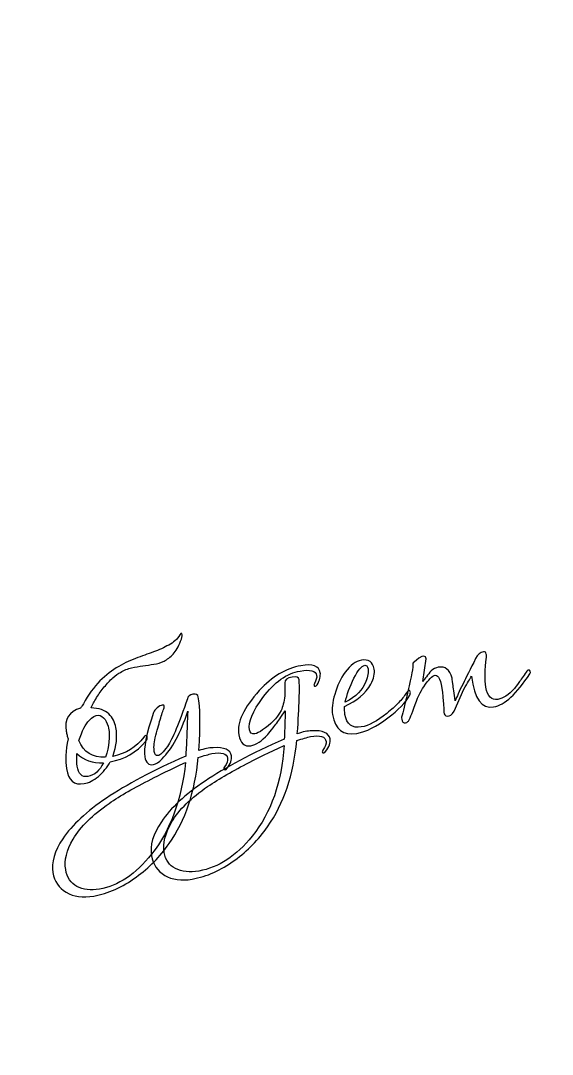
# Model space of a CAD drawing. Header units: centimetres. Extents: x -32 to 84, y -99 to 5.
# Drawn here: x 21.15 to 22.432, y -79.584 to -77.089 of the extents above; entities that cross this region are included whole.
import ezdxf

# ---------------------------------------------------------------- set-up
doc = ezdxf.new("R2010")
doc.units = ezdxf.units.CM
doc.header["$MEASUREMENT"] = 0
doc.layers.add('layer 1', color=7, linetype='Continuous')

msp = doc.modelspace()

# ---------------------------------------------------------------- linework, layer by layer
at = {"layer": 'layer 1', "color": 250, "lineweight": 18}
for points in [[(17.4213, -65.57406), (17.4213, -65.57406), (36.4213, -65.57406), (36.4213, -65.57406), (36.4213, -65.57406), (36.4213, -65.57406), (36.4213, -84.57406), (36.4213, -84.57406), (36.4213, -84.57406), (36.4213, -84.57406), (17.4213, -84.57406), (17.4213, -84.57406), (17.4213, -84.57406), (17.4213, -84.57406), (17.4213, -65.57406), (17.4213, -65.57406)], [(18.4652, -75.97096), (18.4652, -75.97096), (25.36394, -74.78464), (25.36394, -74.78464), (25.36394, -74.78464), (25.36394, -74.78464), (26.71974, -82.66892), (26.71974, -82.66892), (26.71974, -82.66892), (26.71974, -82.66892), (19.821, -83.85524), (19.821, -83.85524), (19.821, -83.85524), (19.821, -83.85524), (18.4652, -75.97096), (18.4652, -75.97096)], [(19.04972, -76.41979), (19.04972, -76.41979), (24.96293, -75.40294), (24.96293, -75.40294), (24.96293, -75.40294), (24.96293, -75.40294), (25.97978, -81.31615), (25.97978, -81.31615), (25.97978, -81.31615), (25.97978, -81.31615), (20.06657, -82.333), (20.06657, -82.333), (20.06657, -82.333), (20.06657, -82.333), (19.04972, -76.41979), (19.04972, -76.41979)]]:
    msp.add_open_spline(points, degree=3, knots=[0, 0, 0, 0, 0.2, 0.2, 0.2, 0.2, 0.4, 0.4, 0.4, 0.4, 0.6, 0.6, 0.6, 0.6, 1, 1, 1, 1], dxfattribs=at)
at = {"layer": 'layer 1', "color": 250}
for points, knots in [([(21.31944, -78.74807), (21.33843, -78.74879), (21.3526, -78.7537), (21.36196, -78.76279), (21.36196, -78.76279), (21.37132, -78.77187), (21.37709, -78.78277), (21.37927, -78.79545), (21.37927, -78.79545), (21.38315, -78.81799), (21.38085, -78.84051), (21.37238, -78.863), (21.37238, -78.863), (21.37238, -78.863), (21.3717, -78.86529), (21.3717, -78.86529), (21.3717, -78.86529), (21.40428, -78.8586), (21.42917, -78.84308), (21.44638, -78.81872), (21.44638, -78.81872), (21.44783, -78.81666), (21.44945, -78.81548), (21.4512, -78.81517), (21.4512, -78.81517), (21.45332, -78.81481), (21.45459, -78.81586), (21.45502, -78.81833), (21.45502, -78.81833), (21.45562, -78.82185), (21.45437, -78.82515), (21.45128, -78.82821), (21.45128, -78.82821), (21.42914, -78.85559), (21.40064, -78.87228), (21.36577, -78.87828), (21.36577, -78.87828), (21.35832, -78.8919), (21.34872, -78.90361), (21.33699, -78.91342), (21.33699, -78.91342), (21.32527, -78.92323), (21.31376, -78.92911), (21.30249, -78.93105), (21.30249, -78.93105), (21.27853, -78.93517), (21.26449, -78.92308), (21.26035, -78.89478), (21.26035, -78.89478), (21.25714, -78.87611), (21.25828, -78.85216), (21.26377, -78.82292), (21.26377, -78.82292), (21.26293, -78.82017), (21.26215, -78.81722), (21.26143, -78.81408), (21.26143, -78.81408), (21.2607, -78.81093), (21.26007, -78.80778), (21.25953, -78.80461), (21.25953, -78.80461), (21.2545, -78.77537), (21.26599, -78.75671), (21.29396, -78.74864), (21.29396, -78.74864), (21.29543, -78.74657), (21.29665, -78.74473), (21.29764, -78.74312), (21.29764, -78.74312), (21.29863, -78.74149), (21.29974, -78.74003), (21.30097, -78.73873), (21.30097, -78.73873), (21.31301, -78.71599), (21.32633, -78.69747), (21.34092, -78.68318), (21.34092, -78.68318), (21.3555, -78.66888), (21.37055, -78.65722), (21.38604, -78.64821), (21.38604, -78.64821), (21.40154, -78.6392), (21.4169, -78.63203), (21.43212, -78.62669), (21.43212, -78.62669), (21.44735, -78.62135), (21.4616, -78.61618), (21.47488, -78.61118), (21.47488, -78.61118), (21.48816, -78.60617), (21.50016, -78.60049), (21.51085, -78.59411), (21.51085, -78.59411), (21.52154, -78.58773), (21.52994, -78.57913), (21.53605, -78.56828), (21.53605, -78.56828), (21.53805, -78.56721), (21.53914, -78.5683), (21.53933, -78.57153), (21.53933, -78.57153), (21.53952, -78.57476), (21.53826, -78.58005), (21.53554, -78.58742), (21.53554, -78.58742), (21.53019, -78.60066), (21.52417, -78.61095), (21.51745, -78.61828), (21.51745, -78.61828), (21.51072, -78.62559), (21.50343, -78.63119), (21.49559, -78.63509), (21.49559, -78.63509), (21.48773, -78.63897), (21.47948, -78.64157), (21.47081, -78.64288), (21.47081, -78.64288), (21.46215, -78.64419), (21.4533, -78.64544), (21.44426, -78.64663), (21.44426, -78.64663), (21.43521, -78.64783), (21.42616, -78.64947), (21.41709, -78.65157), (21.41709, -78.65157), (21.40802, -78.65368), (21.39921, -78.65728), (21.39066, -78.66237), (21.39066, -78.66237), (21.38491, -78.66482), (21.3786, -78.66926), (21.37173, -78.6757), (21.37173, -78.6757), (21.36487, -78.68214), (21.35805, -78.68947), (21.35131, -78.6977), (21.35131, -78.6977), (21.34456, -78.70593), (21.33834, -78.71454), (21.33262, -78.7235), (21.33262, -78.7235), (21.32691, -78.73245), (21.32252, -78.74064), (21.31944, -78.74807)], [0, 0, 0, 0, 0.027027, 0.027027, 0.027027, 0.027027, 0.0540541, 0.0540541, 0.0540541, 0.0540541, 0.0810811, 0.0810811, 0.0810811, 0.0810811, 0.1081081, 0.1081081, 0.1081081, 0.1081081, 0.1351351, 0.1351351, 0.1351351, 0.1351351, 0.1621622, 0.1621622, 0.1621622, 0.1621622, 0.1891892, 0.1891892, 0.1891892, 0.1891892, 0.2162162, 0.2162162, 0.2162162, 0.2162162, 0.2432432, 0.2432432, 0.2432432, 0.2432432, 0.2702703, 0.2702703, 0.2702703, 0.2702703, 0.2972973, 0.2972973, 0.2972973, 0.2972973, 0.3243243, 0.3243243, 0.3243243, 0.3243243, 0.3513514, 0.3513514, 0.3513514, 0.3513514, 0.3783784, 0.3783784, 0.3783784, 0.3783784, 0.4054054, 0.4054054, 0.4054054, 0.4054054, 0.4324324, 0.4324324, 0.4324324, 0.4324324, 0.4594595, 0.4594595, 0.4594595, 0.4594595, 0.4864865, 0.4864865, 0.4864865, 0.4864865, 0.5135135, 0.5135135, 0.5135135, 0.5135135, 0.5405405, 0.5405405, 0.5405405, 0.5405405, 0.5675676, 0.5675676, 0.5675676, 0.5675676, 0.5945946, 0.5945946, 0.5945946, 0.5945946, 0.6216216, 0.6216216, 0.6216216, 0.6216216, 0.6486486, 0.6486486, 0.6486486, 0.6486486, 0.6756757, 0.6756757, 0.6756757, 0.6756757, 0.7027027, 0.7027027, 0.7027027, 0.7027027, 0.7297297, 0.7297297, 0.7297297, 0.7297297, 0.7567568, 0.7567568, 0.7567568, 0.7567568, 0.7837838, 0.7837838, 0.7837838, 0.7837838, 0.8108108, 0.8108108, 0.8108108, 0.8108108, 0.8378378, 0.8378378, 0.8378378, 0.8378378, 0.8648649, 0.8648649, 0.8648649, 0.8648649, 0.8918919, 0.8918919, 0.8918919, 0.8918919, 0.9189189, 0.9189189, 0.9189189, 0.9189189, 0.9459459, 0.9459459, 0.9459459, 0.9459459, 1, 1, 1, 1]), ([(22.37805, -78.66558), (22.34657, -78.71452), (22.31744, -78.74128), (22.29067, -78.74589), (22.29067, -78.74589), (22.26179, -78.75085), (22.24412, -78.72615), (22.23767, -78.67177), (22.23767, -78.67177), (22.23563, -78.67466), (22.23314, -78.67863), (22.2302, -78.68366), (22.2302, -78.68366), (22.22725, -78.68871), (22.22357, -78.69523), (22.21914, -78.70324), (22.21914, -78.70324), (22.21914, -78.70324), (22.19562, -78.75625), (22.19562, -78.75625), (22.19562, -78.75625), (22.19026, -78.76515), (22.18476, -78.769), (22.17911, -78.76779), (22.17911, -78.76779), (22.17323, -78.76736), (22.17051, -78.76419), (22.17095, -78.75832), (22.17095, -78.75832), (22.17095, -78.75832), (22.17052, -78.75259), (22.16963, -78.74113), (22.16963, -78.74113), (22.16936, -78.73538), (22.16899, -78.73), (22.1685, -78.72502), (22.1685, -78.72502), (22.16799, -78.72002), (22.16756, -78.71538), (22.16718, -78.71109), (22.16718, -78.71109), (22.16363, -78.68197), (22.15779, -78.6681), (22.14969, -78.66949), (22.14969, -78.66949), (22.143, -78.67065), (22.13388, -78.67982), (22.12233, -78.69704), (22.12233, -78.69704), (22.11446, -78.70819), (22.10635, -78.72536), (22.098, -78.74856), (22.098, -78.74856), (22.09066, -78.76905), (22.08601, -78.78), (22.08407, -78.78141), (22.08407, -78.78141), (22.08214, -78.78284), (22.08012, -78.78373), (22.07801, -78.7841), (22.07801, -78.7841), (22.07308, -78.78495), (22.07003, -78.78202), (22.06888, -78.77532), (22.06888, -78.77532), (22.06852, -78.77322), (22.06842, -78.77159), (22.0686, -78.77048), (22.0686, -78.77048), (22.07015, -78.76477), (22.07221, -78.75671), (22.07477, -78.7463), (22.07477, -78.7463), (22.07733, -78.73588), (22.0804, -78.72311), (22.08396, -78.70799), (22.08396, -78.70799), (22.09288, -78.67128), (22.09671, -78.64923), (22.09543, -78.64182), (22.09543, -78.64182), (22.09612, -78.63954), (22.10115, -78.63504), (22.11052, -78.62835), (22.11052, -78.62835), (22.12089, -78.62113), (22.12676, -78.62157), (22.12815, -78.62968), (22.12815, -78.62968), (22.12815, -78.62968), (22.12015, -78.68437), (22.12015, -78.68437), (22.12015, -78.68437), (22.12248, -78.68106), (22.12536, -78.67721), (22.12878, -78.67282), (22.12878, -78.67282), (22.13219, -78.66842), (22.13601, -78.66369), (22.1402, -78.65861), (22.1402, -78.65861), (22.14523, -78.65411), (22.15092, -78.65133), (22.15727, -78.65024), (22.15727, -78.65024), (22.17382, -78.64739), (22.18491, -78.656), (22.19053, -78.67606), (22.19053, -78.67606), (22.1906, -78.67642), (22.19123, -78.68111), (22.19242, -78.69016), (22.19242, -78.69016), (22.19361, -78.69921), (22.1954, -78.71277), (22.19779, -78.73085), (22.19779, -78.73085), (22.20579, -78.71207), (22.22228, -78.67823), (22.24723, -78.62932), (22.24723, -78.62932), (22.25212, -78.61978), (22.25845, -78.61434), (22.26619, -78.61301), (22.26619, -78.61301), (22.27007, -78.61234), (22.27237, -78.61412), (22.27309, -78.61835), (22.27309, -78.61835), (22.27327, -78.6194), (22.27337, -78.62048), (22.27338, -78.62157), (22.27338, -78.62157), (22.27338, -78.62265), (22.27333, -78.62393), (22.27321, -78.6254), (22.27321, -78.6254), (22.2695, -78.6565), (22.26913, -78.68069), (22.2721, -78.69795), (22.2721, -78.69795), (22.27597, -78.72049), (22.28566, -78.73043), (22.30116, -78.72777), (22.30116, -78.72777), (22.31384, -78.72559), (22.32702, -78.71679), (22.34069, -78.70139), (22.34069, -78.70139), (22.34309, -78.69843), (22.3467, -78.69364), (22.35154, -78.68701), (22.35154, -78.68701), (22.35638, -78.68037), (22.36228, -78.67192), (22.36921, -78.66166), (22.36921, -78.66166), (22.37126, -78.65877), (22.37316, -78.65717), (22.37492, -78.65687), (22.37492, -78.65687), (22.37633, -78.65663), (22.37758, -78.6575), (22.37863, -78.6595), (22.37863, -78.6595), (22.3797, -78.66149), (22.37951, -78.66352), (22.37805, -78.66558)], [0, 0, 0, 0, 0.0232558, 0.0232558, 0.0232558, 0.0232558, 0.0465116, 0.0465116, 0.0465116, 0.0465116, 0.0697674, 0.0697674, 0.0697674, 0.0697674, 0.0930233, 0.0930233, 0.0930233, 0.0930233, 0.1162791, 0.1162791, 0.1162791, 0.1162791, 0.1395349, 0.1395349, 0.1395349, 0.1395349, 0.1627907, 0.1627907, 0.1627907, 0.1627907, 0.1860465, 0.1860465, 0.1860465, 0.1860465, 0.2093023, 0.2093023, 0.2093023, 0.2093023, 0.2325581, 0.2325581, 0.2325581, 0.2325581, 0.255814, 0.255814, 0.255814, 0.255814, 0.2790698, 0.2790698, 0.2790698, 0.2790698, 0.3023256, 0.3023256, 0.3023256, 0.3023256, 0.3255814, 0.3255814, 0.3255814, 0.3255814, 0.3488372, 0.3488372, 0.3488372, 0.3488372, 0.372093, 0.372093, 0.372093, 0.372093, 0.3953488, 0.3953488, 0.3953488, 0.3953488, 0.4186047, 0.4186047, 0.4186047, 0.4186047, 0.4418605, 0.4418605, 0.4418605, 0.4418605, 0.4651163, 0.4651163, 0.4651163, 0.4651163, 0.4883721, 0.4883721, 0.4883721, 0.4883721, 0.5116279, 0.5116279, 0.5116279, 0.5116279, 0.5348837, 0.5348837, 0.5348837, 0.5348837, 0.5581395, 0.5581395, 0.5581395, 0.5581395, 0.5813953, 0.5813953, 0.5813953, 0.5813953, 0.6046512, 0.6046512, 0.6046512, 0.6046512, 0.627907, 0.627907, 0.627907, 0.627907, 0.6511628, 0.6511628, 0.6511628, 0.6511628, 0.6744186, 0.6744186, 0.6744186, 0.6744186, 0.6976744, 0.6976744, 0.6976744, 0.6976744, 0.7209302, 0.7209302, 0.7209302, 0.7209302, 0.744186, 0.744186, 0.744186, 0.744186, 0.7674419, 0.7674419, 0.7674419, 0.7674419, 0.7906977, 0.7906977, 0.7906977, 0.7906977, 0.8139535, 0.8139535, 0.8139535, 0.8139535, 0.8372093, 0.8372093, 0.8372093, 0.8372093, 0.8604651, 0.8604651, 0.8604651, 0.8604651, 0.8837209, 0.8837209, 0.8837209, 0.8837209, 0.9069767, 0.9069767, 0.9069767, 0.9069767, 0.9302326, 0.9302326, 0.9302326, 0.9302326, 0.9534884, 0.9534884, 0.9534884, 0.9534884, 1, 1, 1, 1]), ([(22.08833, -78.71758), (22.07831, -78.73526), (22.06078, -78.75351), (22.03572, -78.77232), (22.03572, -78.77232), (22.00816, -78.79339), (21.9831, -78.80585), (21.96056, -78.80973), (21.96056, -78.80973), (21.9278, -78.81536), (21.90833, -78.80021), (21.90215, -78.76429), (21.90215, -78.76429), (21.89991, -78.75125), (21.90164, -78.735), (21.90737, -78.71552), (21.90737, -78.71552), (21.9129, -78.69498), (21.92127, -78.67722), (21.93247, -78.66224), (21.93247, -78.66224), (21.94514, -78.64519), (21.95816, -78.63551), (21.97154, -78.63321), (21.97154, -78.63321), (21.98916, -78.63018), (21.99945, -78.6373), (22.00242, -78.65456), (22.00242, -78.65456), (22.00424, -78.66513), (22.0016, -78.67718), (21.9945, -78.69074), (21.9945, -78.69074), (21.98174, -78.7136), (21.96053, -78.73158), (21.93087, -78.74465), (21.93087, -78.74465), (21.93049, -78.75089), (21.93087, -78.75735), (21.93202, -78.76404), (21.93202, -78.76404), (21.93614, -78.78799), (21.9493, -78.79807), (21.9715, -78.79425), (21.9715, -78.79425), (21.98911, -78.79122), (22.0097, -78.78025), (22.03329, -78.76132), (22.03329, -78.76132), (22.04411, -78.75256), (22.05338, -78.74417), (22.06106, -78.73614), (22.06106, -78.73614), (22.06875, -78.72811), (22.075, -78.72023), (22.07984, -78.71251), (22.07984, -78.71251), (22.08533, -78.70431), (22.08861, -78.70338), (22.0897, -78.70973), (22.0897, -78.70973), (22.09006, -78.71184), (22.08961, -78.71446), (22.08833, -78.71758)], [0, 0, 0, 0, 0.0588235, 0.0588235, 0.0588235, 0.0588235, 0.1176471, 0.1176471, 0.1176471, 0.1176471, 0.1764706, 0.1764706, 0.1764706, 0.1764706, 0.2352941, 0.2352941, 0.2352941, 0.2352941, 0.2941176, 0.2941176, 0.2941176, 0.2941176, 0.3529412, 0.3529412, 0.3529412, 0.3529412, 0.4117647, 0.4117647, 0.4117647, 0.4117647, 0.4705882, 0.4705882, 0.4705882, 0.4705882, 0.5294118, 0.5294118, 0.5294118, 0.5294118, 0.5882353, 0.5882353, 0.5882353, 0.5882353, 0.6470588, 0.6470588, 0.6470588, 0.6470588, 0.7058824, 0.7058824, 0.7058824, 0.7058824, 0.7647059, 0.7647059, 0.7647059, 0.7647059, 0.8235294, 0.8235294, 0.8235294, 0.8235294, 0.8823529, 0.8823529, 0.8823529, 0.8823529, 1, 1, 1, 1]), ([(21.86476, -78.69238), (21.86331, -78.69444), (21.86204, -78.69556), (21.86098, -78.69574), (21.86098, -78.69574), (21.85888, -78.69611), (21.85764, -78.69523), (21.85727, -78.69312), (21.85727, -78.69312), (21.85715, -78.69242), (21.85746, -78.6911), (21.85822, -78.68915), (21.85822, -78.68915), (21.86271, -78.68148), (21.86449, -78.67502), (21.86358, -78.66973), (21.86358, -78.66973), (21.86164, -78.65845), (21.84835, -78.65494), (21.82369, -78.65918), (21.82369, -78.65918), (21.79199, -78.66463), (21.76209, -78.68591), (21.73402, -78.72302), (21.73402, -78.72302), (21.70935, -78.75664), (21.69861, -78.78279), (21.70182, -78.80146), (21.70182, -78.80146), (21.70309, -78.80885), (21.70742, -78.81192), (21.71482, -78.81064), (21.71482, -78.81064), (21.7194, -78.80985), (21.72558, -78.8068), (21.73337, -78.80147), (21.73337, -78.80147), (21.75229, -78.78915), (21.76716, -78.77335), (21.77799, -78.75408), (21.77799, -78.75408), (21.78207, -78.74613), (21.78494, -78.73439), (21.78662, -78.71886), (21.78662, -78.71886), (21.78751, -78.70711), (21.78751, -78.69659), (21.78664, -78.68731), (21.78664, -78.68731), (21.7869, -78.68037), (21.79284, -78.6759), (21.80447, -78.67391), (21.80447, -78.67391), (21.81538, -78.67203), (21.82101, -78.67414), (21.82133, -78.68026), (21.82133, -78.68026), (21.8222, -78.68954), (21.82233, -78.70502), (21.8217, -78.72671), (21.8217, -78.72671), (21.82108, -78.7484), (21.81953, -78.77631), (21.81707, -78.81046), (21.81707, -78.81046), (21.83044, -78.80599), (21.842, -78.80364), (21.85175, -78.80342), (21.85175, -78.80342), (21.87872, -78.80204), (21.89345, -78.80857), (21.89594, -78.82302), (21.89594, -78.82302), (21.89745, -78.83182), (21.89377, -78.84207), (21.8849, -78.85375), (21.8849, -78.85375), (21.88372, -78.8554), (21.88243, -78.85635), (21.88103, -78.85659), (21.88103, -78.85659), (21.87891, -78.85695), (21.8777, -78.85626), (21.8774, -78.85449), (21.8774, -78.85449), (21.87716, -78.85308), (21.87762, -78.85156), (21.87879, -78.8499), (21.87879, -78.8499), (21.88503, -78.84193), (21.88765, -78.83496), (21.88662, -78.82897), (21.88662, -78.82897), (21.88462, -78.81735), (21.872, -78.81353), (21.84875, -78.81753), (21.84875, -78.81753), (21.84493, -78.81855), (21.84025, -78.81981), (21.83471, -78.82131), (21.83471, -78.82131), (21.82916, -78.8228), (21.82278, -78.82472), (21.81557, -78.82705), (21.81557, -78.82705), (21.80835, -78.90952), (21.78491, -78.97884), (21.74524, -79.03499), (21.74524, -79.03499), (21.72349, -79.06665), (21.69709, -79.0935), (21.66606, -79.11551), (21.66606, -79.11551), (21.63257, -79.14014), (21.5984, -79.15545), (21.56352, -79.16144), (21.56352, -79.16144), (21.53711, -79.16599), (21.515, -79.16298), (21.49724, -79.15244), (21.49724, -79.15244), (21.47946, -79.14189), (21.46876, -79.12605), (21.46513, -79.10491), (21.46513, -79.10491), (21.46089, -79.08025), (21.46888, -79.05295), (21.48912, -79.023), (21.48912, -79.023), (21.51134, -78.9898), (21.54643, -78.95711), (21.59438, -78.92493), (21.59438, -78.92493), (21.64235, -78.89274), (21.70607, -78.85893), (21.78558, -78.8235), (21.78558, -78.8235), (21.78583, -78.81656), (21.78618, -78.80752), (21.78662, -78.79639), (21.78662, -78.79639), (21.78707, -78.78525), (21.78755, -78.77166), (21.78805, -78.75562), (21.78805, -78.75562), (21.78805, -78.75562), (21.77755, -78.77048), (21.77755, -78.77048), (21.77755, -78.77048), (21.77025, -78.7808), (21.76394, -78.78941), (21.7586, -78.79632), (21.7586, -78.79632), (21.75325, -78.80322), (21.74892, -78.80859), (21.7456, -78.81242), (21.7456, -78.81242), (21.73127, -78.8283), (21.7176, -78.83736), (21.70457, -78.8396), (21.70457, -78.8396), (21.68906, -78.84227), (21.67956, -78.83339), (21.67605, -78.81296), (21.67605, -78.81296), (21.67096, -78.78337), (21.68735, -78.74791), (21.72521, -78.70658), (21.72521, -78.70658), (21.75601, -78.67263), (21.78955, -78.65254), (21.82582, -78.6463), (21.82582, -78.6463), (21.85401, -78.64145), (21.86949, -78.64714), (21.87228, -78.66333), (21.87228, -78.66333), (21.87361, -78.67109), (21.87111, -78.68076), (21.86476, -78.69238)], [0, 0, 0, 0, 0.0217391, 0.0217391, 0.0217391, 0.0217391, 0.0434783, 0.0434783, 0.0434783, 0.0434783, 0.0652174, 0.0652174, 0.0652174, 0.0652174, 0.0869565, 0.0869565, 0.0869565, 0.0869565, 0.1086957, 0.1086957, 0.1086957, 0.1086957, 0.1304348, 0.1304348, 0.1304348, 0.1304348, 0.1521739, 0.1521739, 0.1521739, 0.1521739, 0.173913, 0.173913, 0.173913, 0.173913, 0.1956522, 0.1956522, 0.1956522, 0.1956522, 0.2173913, 0.2173913, 0.2173913, 0.2173913, 0.2391304, 0.2391304, 0.2391304, 0.2391304, 0.2608696, 0.2608696, 0.2608696, 0.2608696, 0.2826087, 0.2826087, 0.2826087, 0.2826087, 0.3043478, 0.3043478, 0.3043478, 0.3043478, 0.326087, 0.326087, 0.326087, 0.326087, 0.3478261, 0.3478261, 0.3478261, 0.3478261, 0.3695652, 0.3695652, 0.3695652, 0.3695652, 0.3913043, 0.3913043, 0.3913043, 0.3913043, 0.4130435, 0.4130435, 0.4130435, 0.4130435, 0.4347826, 0.4347826, 0.4347826, 0.4347826, 0.4565217, 0.4565217, 0.4565217, 0.4565217, 0.4782609, 0.4782609, 0.4782609, 0.4782609, 0.5, 0.5, 0.5, 0.5, 0.5217391, 0.5217391, 0.5217391, 0.5217391, 0.5434783, 0.5434783, 0.5434783, 0.5434783, 0.5652174, 0.5652174, 0.5652174, 0.5652174, 0.5869565, 0.5869565, 0.5869565, 0.5869565, 0.6086957, 0.6086957, 0.6086957, 0.6086957, 0.6304348, 0.6304348, 0.6304348, 0.6304348, 0.6521739, 0.6521739, 0.6521739, 0.6521739, 0.673913, 0.673913, 0.673913, 0.673913, 0.6956522, 0.6956522, 0.6956522, 0.6956522, 0.7173913, 0.7173913, 0.7173913, 0.7173913, 0.7391304, 0.7391304, 0.7391304, 0.7391304, 0.7608696, 0.7608696, 0.7608696, 0.7608696, 0.7826087, 0.7826087, 0.7826087, 0.7826087, 0.8043478, 0.8043478, 0.8043478, 0.8043478, 0.826087, 0.826087, 0.826087, 0.826087, 0.8478261, 0.8478261, 0.8478261, 0.8478261, 0.8695652, 0.8695652, 0.8695652, 0.8695652, 0.8913043, 0.8913043, 0.8913043, 0.8913043, 0.9130435, 0.9130435, 0.9130435, 0.9130435, 0.9347826, 0.9347826, 0.9347826, 0.9347826, 0.9565217, 0.9565217, 0.9565217, 0.9565217, 1, 1, 1, 1]), ([(21.98256, -78.68463), (21.98732, -78.6722), (21.989, -78.66195), (21.9876, -78.65385), (21.9876, -78.65385), (21.98651, -78.6475), (21.98386, -78.6447), (21.97963, -78.64542), (21.97963, -78.64542), (21.97223, -78.6467), (21.9635, -78.65708), (21.95343, -78.67659), (21.95343, -78.67659), (21.94378, -78.69638), (21.93678, -78.71571), (21.9324, -78.7346), (21.9324, -78.7346), (21.95872, -78.72101), (21.97544, -78.70435), (21.98256, -78.68463)], [0, 0, 0, 0, 0.1666667, 0.1666667, 0.1666667, 0.1666667, 0.3333333, 0.3333333, 0.3333333, 0.3333333, 0.5, 0.5, 0.5, 0.5, 0.6666667, 0.6666667, 0.6666667, 0.6666667, 1, 1, 1, 1]), ([(21.55176, -78.72607), (21.5529, -78.72007), (21.55735, -78.7164), (21.5651, -78.71507), (21.5651, -78.71507), (21.57285, -78.71373), (21.57721, -78.71589), (21.57818, -78.72153), (21.57818, -78.72153), (21.58306, -78.74571), (21.58343, -78.78899), (21.57929, -78.85135), (21.57929, -78.85135), (21.59266, -78.84688), (21.60423, -78.84453), (21.61398, -78.84431), (21.61398, -78.84431), (21.64094, -78.84293), (21.65567, -78.84946), (21.65815, -78.86391), (21.65815, -78.86391), (21.65967, -78.87271), (21.65599, -78.88296), (21.64711, -78.89464), (21.64711, -78.89464), (21.64594, -78.89629), (21.64466, -78.89724), (21.64325, -78.89748), (21.64325, -78.89748), (21.64113, -78.89784), (21.63993, -78.89715), (21.63963, -78.89538), (21.63963, -78.89538), (21.63939, -78.89397), (21.63985, -78.89244), (21.64101, -78.89079), (21.64101, -78.89079), (21.64726, -78.88282), (21.64986, -78.87585), (21.64883, -78.86986), (21.64883, -78.86986), (21.64684, -78.85824), (21.63422, -78.85442), (21.61097, -78.85842), (21.61097, -78.85842), (21.60716, -78.85944), (21.60247, -78.86069), (21.59692, -78.8622), (21.59692, -78.8622), (21.59139, -78.86369), (21.585, -78.86561), (21.57779, -78.86794), (21.57779, -78.86794), (21.57057, -78.95041), (21.54713, -79.01973), (21.50746, -79.07588), (21.50746, -79.07588), (21.48571, -79.10754), (21.45931, -79.13439), (21.42828, -79.1564), (21.42828, -79.1564), (21.3948, -79.18103), (21.36062, -79.19633), (21.32574, -79.20233), (21.32574, -79.20233), (21.29933, -79.20687), (21.27723, -79.20387), (21.25946, -79.19333), (21.25946, -79.19333), (21.24168, -79.18278), (21.23098, -79.16694), (21.22735, -79.1458), (21.22735, -79.1458), (21.22311, -79.12114), (21.2311, -79.09384), (21.25134, -79.06389), (21.25134, -79.06389), (21.27356, -79.03069), (21.30865, -78.998), (21.35661, -78.96581), (21.35661, -78.96581), (21.40457, -78.93363), (21.4683, -78.89982), (21.5478, -78.86439), (21.5478, -78.86439), (21.54861, -78.85228), (21.54939, -78.83727), (21.55013, -78.81938), (21.55013, -78.81938), (21.55085, -78.80149), (21.55169, -78.78048), (21.55262, -78.75638), (21.55262, -78.75638), (21.53579, -78.80824), (21.51519, -78.8466), (21.4908, -78.87147), (21.4908, -78.87147), (21.48344, -78.87927), (21.47641, -78.88374), (21.46972, -78.88489), (21.46972, -78.88489), (21.45845, -78.88683), (21.45157, -78.88057), (21.44908, -78.86613), (21.44908, -78.86613), (21.44563, -78.84605), (21.45273, -78.81037), (21.4704, -78.7591), (21.4704, -78.7591), (21.47161, -78.75563), (21.47451, -78.75196), (21.47911, -78.74808), (21.47911, -78.74808), (21.4837, -78.74421), (21.48776, -78.74197), (21.49128, -78.74136), (21.49128, -78.74136), (21.4941, -78.74088), (21.49569, -78.7417), (21.49605, -78.7438), (21.49605, -78.7438), (21.49612, -78.74416), (21.49598, -78.74546), (21.49563, -78.74769), (21.49563, -78.74769), (21.49291, -78.75505), (21.48977, -78.76474), (21.48622, -78.77678), (21.48622, -78.77678), (21.48267, -78.78881), (21.47856, -78.8034), (21.47389, -78.82052), (21.47389, -78.82052), (21.4712, -78.83441), (21.47054, -78.84539), (21.47194, -78.8535), (21.47194, -78.8535), (21.47321, -78.86089), (21.47613, -78.8642), (21.48071, -78.86341), (21.48071, -78.86341), (21.486, -78.8625), (21.4936, -78.85503), (21.50352, -78.841), (21.50352, -78.841), (21.51606, -78.82324), (21.53214, -78.78493), (21.55176, -78.72607)], [0, 0, 0, 0, 0.0263158, 0.0263158, 0.0263158, 0.0263158, 0.0526316, 0.0526316, 0.0526316, 0.0526316, 0.0789474, 0.0789474, 0.0789474, 0.0789474, 0.1052632, 0.1052632, 0.1052632, 0.1052632, 0.1315789, 0.1315789, 0.1315789, 0.1315789, 0.1578947, 0.1578947, 0.1578947, 0.1578947, 0.1842105, 0.1842105, 0.1842105, 0.1842105, 0.2105263, 0.2105263, 0.2105263, 0.2105263, 0.2368421, 0.2368421, 0.2368421, 0.2368421, 0.2631579, 0.2631579, 0.2631579, 0.2631579, 0.2894737, 0.2894737, 0.2894737, 0.2894737, 0.3157895, 0.3157895, 0.3157895, 0.3157895, 0.3421053, 0.3421053, 0.3421053, 0.3421053, 0.3684211, 0.3684211, 0.3684211, 0.3684211, 0.3947368, 0.3947368, 0.3947368, 0.3947368, 0.4210526, 0.4210526, 0.4210526, 0.4210526, 0.4473684, 0.4473684, 0.4473684, 0.4473684, 0.4736842, 0.4736842, 0.4736842, 0.4736842, 0.5, 0.5, 0.5, 0.5, 0.5263158, 0.5263158, 0.5263158, 0.5263158, 0.5526316, 0.5526316, 0.5526316, 0.5526316, 0.5789474, 0.5789474, 0.5789474, 0.5789474, 0.6052632, 0.6052632, 0.6052632, 0.6052632, 0.6315789, 0.6315789, 0.6315789, 0.6315789, 0.6578947, 0.6578947, 0.6578947, 0.6578947, 0.6842105, 0.6842105, 0.6842105, 0.6842105, 0.7105263, 0.7105263, 0.7105263, 0.7105263, 0.7368421, 0.7368421, 0.7368421, 0.7368421, 0.7631579, 0.7631579, 0.7631579, 0.7631579, 0.7894737, 0.7894737, 0.7894737, 0.7894737, 0.8157895, 0.8157895, 0.8157895, 0.8157895, 0.8421053, 0.8421053, 0.8421053, 0.8421053, 0.8684211, 0.8684211, 0.8684211, 0.8684211, 0.8947368, 0.8947368, 0.8947368, 0.8947368, 0.9210526, 0.9210526, 0.9210526, 0.9210526, 0.9473684, 0.9473684, 0.9473684, 0.9473684, 1, 1, 1, 1]), ([(21.3546, -78.86714), (21.36282, -78.84107), (21.36517, -78.81782), (21.36165, -78.79738), (21.36165, -78.79738), (21.36038, -78.78999), (21.35754, -78.78296), (21.35312, -78.77628), (21.35312, -78.77628), (21.34871, -78.7696), (21.34321, -78.7661), (21.33663, -78.76579), (21.33663, -78.76579), (21.33005, -78.76547), (21.32272, -78.76972), (21.31462, -78.77854), (21.31462, -78.77854), (21.30652, -78.78737), (21.29816, -78.80359), (21.28953, -78.8272), (21.28953, -78.8272), (21.30118, -78.85493), (21.32288, -78.86825), (21.3546, -78.86714)], [0, 0, 0, 0, 0.1428571, 0.1428571, 0.1428571, 0.1428571, 0.2857143, 0.2857143, 0.2857143, 0.2857143, 0.4285714, 0.4285714, 0.4285714, 0.4285714, 0.5714286, 0.5714286, 0.5714286, 0.5714286, 0.7142857, 0.7142857, 0.7142857, 0.7142857, 1, 1, 1, 1]), ([(21.28502, -78.8579), (21.28502, -78.8579), (21.28511, -78.85842), (21.28511, -78.85842), (21.28511, -78.85842), (21.28452, -78.87195), (21.28482, -78.88204), (21.28597, -78.88874), (21.28597, -78.88874), (21.28924, -78.90776), (21.29774, -78.91609), (21.31148, -78.91373), (21.31148, -78.91373), (21.32768, -78.91094), (21.34029, -78.89989), (21.3493, -78.88057), (21.3493, -78.88057), (21.32297, -78.88147), (21.30155, -78.87391), (21.28502, -78.8579)], [0, 0, 0, 0, 0.1666667, 0.1666667, 0.1666667, 0.1666667, 0.3333333, 0.3333333, 0.3333333, 0.3333333, 0.5, 0.5, 0.5, 0.5, 0.6666667, 0.6666667, 0.6666667, 0.6666667, 1, 1, 1, 1]), ([(21.78495, -78.83884), (21.74873, -78.85594), (21.72111, -78.86941), (21.70212, -78.87919), (21.70212, -78.87919), (21.68214, -78.88952), (21.66373, -78.89949), (21.64688, -78.90909), (21.64688, -78.90909), (21.63004, -78.9187), (21.61465, -78.92833), (21.60071, -78.93798), (21.60071, -78.93798), (21.58092, -78.95154), (21.56373, -78.96547), (21.54914, -78.97976), (21.54914, -78.97976), (21.53455, -78.99406), (21.52278, -79.00886), (21.5138, -79.0242), (21.5138, -79.0242), (21.49814, -79.05119), (21.49219, -79.0756), (21.49594, -79.09744), (21.49594, -79.09744), (21.49903, -79.11541), (21.50813, -79.12826), (21.52324, -79.136), (21.52324, -79.136), (21.53835, -79.14373), (21.557, -79.1457), (21.5792, -79.14188), (21.5792, -79.14188), (21.62675, -79.13371), (21.6698, -79.10563), (21.70833, -79.05765), (21.70833, -79.05765), (21.754, -79.00047), (21.77954, -78.92754), (21.78495, -78.83884)], [0, 0, 0, 0, 0.0909091, 0.0909091, 0.0909091, 0.0909091, 0.1818182, 0.1818182, 0.1818182, 0.1818182, 0.2727273, 0.2727273, 0.2727273, 0.2727273, 0.3636364, 0.3636364, 0.3636364, 0.3636364, 0.4545455, 0.4545455, 0.4545455, 0.4545455, 0.5454545, 0.5454545, 0.5454545, 0.5454545, 0.6363636, 0.6363636, 0.6363636, 0.6363636, 0.7272727, 0.7272727, 0.7272727, 0.7272727, 0.8181818, 0.8181818, 0.8181818, 0.8181818, 1, 1, 1, 1]), ([(21.54718, -78.87973), (21.51095, -78.89683), (21.48333, -78.91029), (21.46435, -78.92008), (21.46435, -78.92008), (21.44436, -78.93041), (21.42595, -78.94038), (21.40911, -78.94998), (21.40911, -78.94998), (21.39225, -78.95959), (21.37687, -78.96922), (21.36293, -78.97887), (21.36293, -78.97887), (21.34315, -78.99243), (21.32596, -79.00636), (21.31136, -79.02065), (21.31136, -79.02065), (21.29678, -79.03495), (21.285, -79.04975), (21.27603, -79.06508), (21.27603, -79.06508), (21.26036, -79.09208), (21.2544, -79.11649), (21.25816, -79.13833), (21.25816, -79.13833), (21.26143, -79.15736), (21.27048, -79.17094), (21.2853, -79.17909), (21.2853, -79.17909), (21.30011, -79.18724), (21.31827, -79.18946), (21.33976, -79.18577), (21.33976, -79.18577), (21.38485, -79.17801), (21.42678, -79.14978), (21.46554, -79.10103), (21.46554, -79.10103), (21.51102, -79.0428), (21.53823, -78.96904), (21.54718, -78.87973)], [0, 0, 0, 0, 0.0909091, 0.0909091, 0.0909091, 0.0909091, 0.1818182, 0.1818182, 0.1818182, 0.1818182, 0.2727273, 0.2727273, 0.2727273, 0.2727273, 0.3636364, 0.3636364, 0.3636364, 0.3636364, 0.4545455, 0.4545455, 0.4545455, 0.4545455, 0.5454545, 0.5454545, 0.5454545, 0.5454545, 0.6363636, 0.6363636, 0.6363636, 0.6363636, 0.7272727, 0.7272727, 0.7272727, 0.7272727, 0.8181818, 0.8181818, 0.8181818, 0.8181818, 1, 1, 1, 1])]:
    msp.add_open_spline(points, degree=3, knots=knots, dxfattribs=at)

doc.saveas('drawing.dxf')
